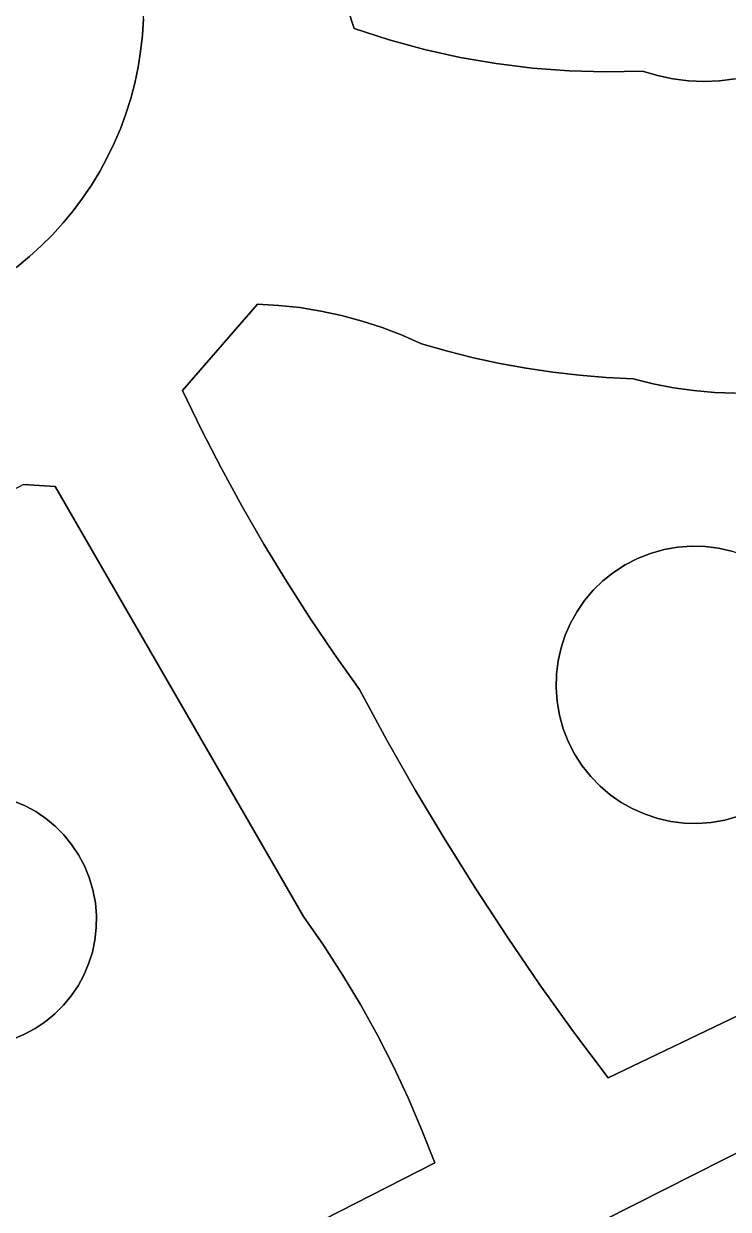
# Model space of a CAD drawing. Header units: inches. Extents: x 36.3 to 71.4, y 17.4 to 61.7.
# Drawn here: x 46.519 to 48.853, y 27.771 to 31.699 of the extents above; entities that cross this region are included whole.
import ezdxf

# ---------------------------------------------------------------- set-up
doc = ezdxf.new("R2010")
doc.units = ezdxf.units.IN
doc.layers.add('SURFACES_FOR_SKETCHUP', color=7, linetype='Continuous')

msp = doc.modelspace()

# ---------------------------------------------------------------- linework, layer by layer
at = {"layer": 'SURFACES_FOR_SKETCHUP'}
for points, invisible_edges in [([(44.9347, 32.3858), (46.7143, 31.121), (46.4569, 32.6432)], 11), ([(46.9008, 31.9354), (46.4569, 32.6432), (46.7143, 31.121)], 11), ([(46.7143, 31.121), (44.9347, 32.3858), (45.192, 30.8636)], 11), ([(48.8217, 32.339), (48.9769, 31.5415), (48.9244, 32.3726)], 3), ([(48.8217, 32.339), (48.6128, 32.2773), (48.9268, 31.5265)], 10), ([(48.9769, 31.5415), (48.8217, 32.339), (48.9268, 31.5265)], 3), ([(48.6128, 32.2773), (48.4011, 32.2195), (48.5689, 31.542)], 10), ([(48.5689, 31.542), (48.6189, 31.5268), (48.6128, 32.2773)], 10), ([(48.8245, 31.5093), (48.8759, 31.5157), (48.6128, 32.2773)], 10), ([(48.7728, 31.5072), (48.8245, 31.5093), (48.6128, 32.2773)], 10), ([(48.6189, 31.5268), (48.6697, 31.5159), (48.6128, 32.2773)], 10), ([(48.8759, 31.5157), (48.9268, 31.5265), (48.6128, 32.2773)], 10), ([(48.7211, 31.5094), (48.6128, 32.2773), (48.6697, 31.5159)], 3), ([(48.7728, 31.5072), (48.6128, 32.2773), (48.7211, 31.5094)], 3), ([(48.4011, 32.2195), (48.189, 32.1618), (48.3259, 31.5427)], 10), ([(48.4473, 31.5394), (48.4011, 32.2195), (48.3259, 31.5427)], 3), ([(48.4473, 31.5394), (48.5689, 31.542), (48.4011, 32.2195)], 10), ([(48.189, 32.1618), (47.9785, 32.1002), (48.0846, 31.5665)], 10), ([(48.0846, 31.5665), (48.2049, 31.5517), (48.189, 32.1618)], 10), ([(48.2049, 31.5517), (48.3259, 31.5427), (48.189, 32.1618)], 10), ([(47.9785, 32.1002), (47.8746, 32.0667), (47.9652, 31.587)], 10), ([(48.0846, 31.5665), (47.9785, 32.1002), (47.9652, 31.587)], 3), ([(47.772, 32.0307), (47.8468, 31.6132), (47.8746, 32.0667)], 3), ([(47.9652, 31.587), (47.8746, 32.0667), (47.8468, 31.6132)], 3), ([(47.772, 32.0307), (47.671, 31.9918), (47.7296, 31.6451)], 10), ([(47.7296, 31.6451), (47.8468, 31.6132), (47.772, 32.0307)], 10), ([(47.5792, 31.8139), (47.7296, 31.6451), (47.671, 31.9918)], 11), ([(46.7143, 31.121), (46.7436, 31.1644), (46.9008, 31.9354)], 10), ([(46.7436, 31.1644), (46.7708, 31.2092), (46.9008, 31.9354)], 10), ([(46.9088, 31.8798), (46.9008, 31.9354), (46.7708, 31.2092)], 10), ([(46.7708, 31.2092), (46.7959, 31.2552), (46.9088, 31.8798)], 10), ([(46.8188, 31.3025), (46.9088, 31.8798), (46.7959, 31.2552)], 3), ([(46.9088, 31.8798), (46.8188, 31.3025), (46.9139, 31.8244)], 3), ([(46.8394, 31.3509), (46.9139, 31.8244), (46.8188, 31.3025)], 3), ([(46.8394, 31.3509), (46.8577, 31.4004), (46.9139, 31.8244)], 10), ([(46.9139, 31.8244), (46.8577, 31.4004), (46.9162, 31.7694)], 3), ([(47.5932, 31.7474), (47.7296, 31.6451), (47.5792, 31.8139)], 3), ([(46.8577, 31.4004), (46.8736, 31.4508), (46.9162, 31.7694)], 10), ([(46.9162, 31.7694), (46.8736, 31.4508), (46.9157, 31.7148)], 3), ([(46.9124, 31.6607), (47.5932, 31.7474), (46.9157, 31.7148)], 3), ([(47.5932, 31.7474), (46.9124, 31.6607), (47.6139, 31.6826)], 3), ([(47.6139, 31.6826), (47.7296, 31.6451), (47.5932, 31.7474)], 2), ([(46.8871, 31.5021), (46.9157, 31.7148), (46.8736, 31.4508)], 3), ([(46.9157, 31.7148), (46.8871, 31.5021), (46.9124, 31.6607)], 3), ([(46.8577, 31.4004), (47.6139, 31.6826), (46.8736, 31.4508)], 3), ([(47.6139, 31.6826), (46.8577, 31.4004), (47.2935, 30.7696)], 11), ([(46.8736, 31.4508), (47.6139, 31.6826), (46.8871, 31.5021)], 3), ([(46.8871, 31.5021), (47.6139, 31.6826), (46.8981, 31.5543)], 3), ([(46.8871, 31.5021), (46.8981, 31.5543), (46.9124, 31.6607)], 10), ([(46.8981, 31.5543), (47.6139, 31.6826), (46.9066, 31.6071)], 3), ([(46.9066, 31.6071), (46.9124, 31.6607), (46.8981, 31.5543)], 2), ([(46.9066, 31.6071), (47.6139, 31.6826), (46.9124, 31.6607)], 3), ([(47.364, 30.7658), (47.6139, 31.6826), (47.2935, 30.7696)], 3), ([(47.4341, 30.7582), (47.6139, 31.6826), (47.364, 30.7658)], 3), ([(47.6139, 31.6826), (47.4341, 30.7582), (47.7296, 31.6451)], 3), ([(47.5035, 30.747), (47.7296, 31.6451), (47.4341, 30.7582)], 3), ([(47.5723, 30.7322), (47.7296, 31.6451), (47.5035, 30.747)], 3), ([(47.7296, 31.6451), (47.5723, 30.7322), (47.8468, 31.6132)], 3), ([(47.6402, 30.7139), (47.8468, 31.6132), (47.5723, 30.7322)], 3), ([(47.8468, 31.6132), (47.6402, 30.7139), (47.9652, 31.587)], 3), ([(47.707, 30.692), (47.9652, 31.587), (47.6402, 30.7139)], 3), ([(47.707, 30.692), (47.7728, 30.6666), (47.9652, 31.587)], 10), ([(48.0846, 31.5665), (47.9652, 31.587), (47.7728, 30.6666)], 10), ([(47.7728, 30.6666), (47.8372, 30.6378), (48.0846, 31.5665)], 10), ([(47.8372, 30.6378), (47.9229, 30.6136), (48.0846, 31.5665)], 10), ([(47.9229, 30.6136), (48.0093, 30.5922), (48.0846, 31.5665)], 10), ([(48.2049, 31.5517), (48.0846, 31.5665), (48.0093, 30.5922)], 10), ([(48.0093, 30.5922), (48.0963, 30.5735), (48.2049, 31.5517)], 10), ([(48.3259, 31.5427), (48.2049, 31.5517), (48.0963, 30.5735)], 10), ([(48.0963, 30.5735), (48.1838, 30.5577), (48.3259, 31.5427)], 10), ([(48.1838, 30.5577), (48.2718, 30.5446), (48.3259, 31.5427)], 10), ([(48.4473, 31.5394), (48.3259, 31.5427), (48.2718, 30.5446)], 10), ([(48.2718, 30.5446), (48.3602, 30.5343), (48.4473, 31.5394)], 10), ([(48.3602, 30.5343), (48.4489, 30.5268), (48.4473, 31.5394)], 10), ([(48.6189, 31.5268), (48.5689, 31.542), (48.4473, 31.5394)], 8), ([(48.6189, 31.5268), (48.4473, 31.5394), (48.4489, 30.5268)], 11), ([(48.4489, 30.5268), (48.5378, 30.5221), (48.6189, 31.5268)], 10), ([(48.6697, 31.5159), (48.6189, 31.5268), (48.5378, 30.5221)], 10), ([(48.6697, 31.5159), (48.5378, 30.5221), (48.7211, 31.5094)], 3), ([(48.6046, 30.5056), (48.7211, 31.5094), (48.5378, 30.5221)], 3), ([(48.7211, 31.5094), (48.6046, 30.5056), (48.7728, 31.5072)], 3), ([(48.6719, 30.4927), (48.7728, 31.5072), (48.6046, 30.5056)], 3), ([(48.7398, 30.4832), (48.7728, 31.5072), (48.6719, 30.4927)], 3), ([(48.808, 30.4773), (48.7728, 31.5072), (48.7398, 30.4832)], 3), ([(48.7728, 31.5072), (48.808, 30.4773), (48.8245, 31.5093)], 3), ([(48.8764, 30.4749), (48.8245, 31.5093), (48.808, 30.4773)], 3), ([(48.8245, 31.5093), (48.9449, 30.476), (48.8759, 31.5157)], 3), ([(48.9449, 30.476), (48.8245, 31.5093), (48.8764, 30.4749)], 3), ([(46.8394, 31.3509), (47.2935, 30.7696), (46.8577, 31.4004)], 3), ([(46.8188, 31.3025), (47.2935, 30.7696), (46.8394, 31.3509)], 3), ([(46.7959, 31.2552), (47.2935, 30.7696), (46.8188, 31.3025)], 3), ([(46.7708, 31.2092), (47.2935, 30.7696), (46.7959, 31.2552)], 3), ([(46.7436, 31.1644), (47.2935, 30.7696), (46.7708, 31.2092)], 3), ([(46.7143, 31.121), (47.2935, 30.7696), (46.7436, 31.1644)], 3), ([(46.0065, 30.677), (46.7143, 31.121), (45.192, 30.8636)], 11), ([(46.7143, 31.121), (46.0065, 30.677), (46.6829, 31.079)], 3), ([(46.6829, 31.079), (47.2935, 30.7696), (46.7143, 31.121)], 3), ([(46.6829, 31.079), (46.0065, 30.677), (46.6496, 31.0386)], 3), ([(46.6829, 31.079), (46.6496, 31.0386), (47.2935, 30.7696)], 10), ([(46.0616, 30.6878), (46.6496, 31.0386), (46.0065, 30.677)], 3), ([(46.6496, 31.0386), (46.0616, 30.6878), (46.6143, 30.9998)], 3), ([(46.6496, 31.0386), (46.6143, 30.9998), (47.0451, 30.4833)], 10), ([(47.0451, 30.4833), (47.2935, 30.7696), (46.6496, 31.0386)], 10), ([(46.6143, 30.9998), (46.0616, 30.6878), (46.5772, 30.9626)], 3), ([(46.6143, 30.9998), (46.5772, 30.9626), (47.0451, 30.4833)], 10), ([(46.1156, 30.7012), (46.5772, 30.9626), (46.0616, 30.6878)], 3), ([(46.5772, 30.9626), (46.1156, 30.7012), (46.5383, 30.9272)], 3), ([(46.5772, 30.9626), (46.5383, 30.9272), (47.0451, 30.4833)], 10), ([(46.5383, 30.9272), (46.1156, 30.7012), (46.4976, 30.8937)], 3), ([(46.5383, 30.9272), (46.4976, 30.8937), (47.0451, 30.4833)], 10), ([(46.4976, 30.8937), (46.4552, 30.8621), (47.0451, 30.4833)], 10), ([(46.4111, 30.8325), (46.6237, 30.1657), (46.4552, 30.8621)], 3), ([(46.6237, 30.1657), (46.4111, 30.8325), (46.5184, 30.1727)], 3), ([(46.6237, 30.1657), (47.0451, 30.4833), (46.4552, 30.8621)], 11), ([(47.0451, 30.4833), (47.1081, 30.3537), (47.2935, 30.7696)], 2), ([(47.364, 30.7658), (47.2935, 30.7696), (47.1081, 30.3537)], 10), ([(47.4341, 30.7582), (47.364, 30.7658), (47.1081, 30.3537)], 10), ([(47.5035, 30.747), (47.4341, 30.7582), (47.1081, 30.3537)], 10), ([(47.1081, 30.3537), (47.1742, 30.2257), (47.5035, 30.747)], 10), ([(47.5723, 30.7322), (47.5035, 30.747), (47.1742, 30.2257)], 10), ([(47.5723, 30.7322), (47.1742, 30.2257), (47.6402, 30.7139)], 3), ([(47.2432, 30.0994), (47.6402, 30.7139), (47.1742, 30.2257)], 3), ([(47.707, 30.692), (47.6402, 30.7139), (47.2432, 30.0994)], 10), ([(47.707, 30.692), (47.2432, 30.0994), (47.7728, 30.6666)], 3), ([(47.7728, 30.6666), (47.2432, 30.0994), (47.8372, 30.6378)], 3), ([(47.3151, 29.9746), (47.8372, 30.6378), (47.2432, 30.0994)], 3), ([(47.8372, 30.6378), (47.3151, 29.9746), (47.9229, 30.6136)], 3), ([(47.3151, 29.9746), (47.3899, 29.8516), (47.9229, 30.6136)], 10), ([(47.9229, 30.6136), (47.3899, 29.8516), (48.0093, 30.5922)], 3), ([(47.3899, 29.8516), (47.4676, 29.7304), (48.0093, 30.5922)], 10), ([(48.3525, 29.7519), (48.0093, 30.5922), (47.4676, 29.7304)], 11), ([(48.0963, 30.5735), (48.0093, 30.5922), (48.3776, 29.7881)], 10), ([(48.3525, 29.7519), (48.3776, 29.7881), (48.0093, 30.5922)], 10), ([(48.1838, 30.5577), (48.0963, 30.5735), (48.4062, 29.822)], 10), ([(48.3776, 29.7881), (48.4062, 29.822), (48.0963, 30.5735)], 10), ([(48.2718, 30.5446), (48.1838, 30.5577), (48.4381, 29.8531)], 10), ([(48.4062, 29.822), (48.4381, 29.8531), (48.1838, 30.5577)], 10), ([(48.2718, 30.5446), (48.4381, 29.8531), (48.4732, 29.8811)], 9), ([(48.2718, 30.5446), (48.4732, 29.8811), (48.3602, 30.5343)], 3), ([(48.5113, 29.9058), (48.3602, 30.5343), (48.4732, 29.8811)], 3), ([(48.3602, 30.5343), (48.5113, 29.9058), (48.4489, 30.5268)], 3), ([(48.5523, 29.9269), (48.4489, 30.5268), (48.5113, 29.9058)], 3), ([(48.5961, 29.944), (48.4489, 30.5268), (48.5523, 29.9269)], 3), ([(48.4489, 30.5268), (48.5961, 29.944), (48.5378, 30.5221)], 3), ([(48.5378, 30.5221), (48.5961, 29.944), (48.6046, 30.5056)], 3), ([(47.0451, 30.4833), (46.6237, 30.1657), (47.1081, 30.3537)], 3), ([(48.6413, 29.9567), (48.6046, 30.5056), (48.5961, 29.944)], 3), ([(48.6046, 30.5056), (48.6413, 29.9567), (48.6719, 30.4927)], 3), ([(48.6868, 29.9646), (48.6719, 30.4927), (48.6413, 29.9567)], 3), ([(48.6719, 30.4927), (48.6868, 29.9646), (48.7398, 30.4832)], 3), ([(48.7321, 29.9678), (48.7398, 30.4832), (48.6868, 29.9646)], 3), ([(48.7398, 30.4832), (48.7321, 29.9678), (48.808, 30.4773)], 3), ([(48.777, 29.9666), (48.808, 30.4773), (48.7321, 29.9678)], 3), ([(48.8212, 29.961), (48.808, 30.4773), (48.777, 29.9666)], 3), ([(48.808, 30.4773), (48.8212, 29.961), (48.8764, 30.4749)], 3), ([(48.8643, 29.9512), (48.8764, 30.4749), (48.8212, 29.961)], 3), ([(47.1081, 30.3537), (46.6237, 30.1657), (47.1742, 30.2257)], 3), ([(47.1742, 30.2257), (46.6237, 30.1657), (47.2432, 30.0994)], 3), ([(46.6237, 30.1657), (46.5184, 30.1727), (46.441, 30.1319)], 8), ([(46.441, 30.1319), (46.4479, 29.136), (46.6237, 30.1657)], 11), ([(46.4865, 29.1237), (46.6237, 30.1657), (46.4479, 29.136)], 3), ([(46.5236, 29.1079), (46.6237, 30.1657), (46.4865, 29.1237)], 3), ([(46.559, 29.0886), (46.6237, 30.1657), (46.5236, 29.1079)], 3), ([(46.5924, 29.066), (46.6237, 30.1657), (46.559, 29.0886)], 3), ([(46.6235, 29.0403), (46.6237, 30.1657), (46.5924, 29.066)], 3), ([(46.6521, 29.0116), (46.6237, 30.1657), (46.6235, 29.0403)], 3), ([(47.2432, 30.0994), (46.6237, 30.1657), (47.3151, 29.9746)], 3), ([(47.3151, 29.9746), (46.6237, 30.1657), (47.3899, 29.8516)], 3), ([(47.3899, 29.8516), (46.6237, 30.1657), (47.4676, 29.7304)], 3), ([(47.4463, 28.741), (47.4676, 29.7304), (46.6237, 30.1657)], 3), ([(47.4463, 28.741), (46.6237, 30.1657), (46.6521, 29.0116)], 10), ([(48.777, 29.9666), (48.7321, 29.9678), (48.6868, 29.9646)], 8), ([(48.777, 29.9666), (48.6868, 29.9646), (48.8212, 29.961)], 3), ([(48.5961, 29.944), (48.331, 29.7134), (48.3067, 29.3629)], 11), ([(49.1772, 29.6546), (48.5961, 29.944), (48.3067, 29.3629)], 11), ([(48.331, 29.7134), (48.5961, 29.944), (48.3525, 29.7519)], 3), ([(48.5961, 29.944), (48.5523, 29.9269), (48.3525, 29.7519)], 10), ([(48.3525, 29.7519), (48.5523, 29.9269), (48.3776, 29.7881)], 3), ([(48.3776, 29.7881), (48.5523, 29.9269), (48.4062, 29.822)], 3), ([(48.5523, 29.9269), (48.5113, 29.9058), (48.4062, 29.822)], 10), ([(48.6413, 29.9567), (48.5961, 29.944), (48.9062, 29.9374)], 10), ([(48.9466, 29.9197), (48.9062, 29.9374), (48.5961, 29.944)], 10), ([(49.1772, 29.6546), (48.9466, 29.9197), (48.5961, 29.944)], 11), ([(48.6413, 29.9567), (48.8212, 29.961), (48.6868, 29.9646)], 3), ([(48.8643, 29.9512), (48.8212, 29.961), (48.6413, 29.9567)], 10), ([(48.9062, 29.9374), (48.8643, 29.9512), (48.6413, 29.9567)], 10), ([(48.4381, 29.8531), (48.4062, 29.822), (48.5113, 29.9058)], 10), ([(48.5113, 29.9058), (48.4732, 29.8811), (48.4381, 29.8531)], 8), ([(47.4676, 29.7304), (47.4463, 28.741), (47.5481, 29.611)], 3), ([(48.331, 29.7134), (48.3525, 29.7519), (47.4676, 29.7304)], 10), ([(47.4676, 29.7304), (47.5481, 29.611), (48.331, 29.7134)], 10), ([(48.3133, 29.6731), (48.331, 29.7134), (47.5481, 29.611)], 10), ([(48.331, 29.7134), (48.3133, 29.6731), (48.3067, 29.3629)], 10), ([(47.5481, 29.611), (47.6314, 29.4934), (48.3133, 29.6731)], 10), ([(48.2995, 29.6312), (48.3133, 29.6731), (47.6314, 29.4934)], 10), ([(48.3133, 29.6731), (48.2995, 29.6312), (48.294, 29.4082)], 10), ([(48.294, 29.4082), (48.3067, 29.3629), (48.3133, 29.6731)], 10), ([(49.1772, 29.6546), (48.3067, 29.3629), (49.1528, 29.3041)], 11), ([(48.2897, 29.588), (48.2995, 29.6312), (47.6314, 29.4934)], 10), ([(48.2995, 29.6312), (48.2897, 29.588), (48.294, 29.4082)], 10), ([(47.5481, 29.611), (47.4463, 28.741), (47.6314, 29.4934)], 3), ([(48.2841, 29.5438), (48.2897, 29.588), (47.6314, 29.4934)], 10), ([(48.2841, 29.5438), (48.2861, 29.4536), (48.2897, 29.588)], 3), ([(48.294, 29.4082), (48.2897, 29.588), (48.2861, 29.4536)], 3), ([(47.6314, 29.4934), (47.7227, 29.3252), (48.2841, 29.5438)], 10), ([(48.2829, 29.4989), (48.2841, 29.5438), (47.7227, 29.3252)], 10), ([(48.2841, 29.5438), (48.2829, 29.4989), (48.2861, 29.4536)], 8), ([(48.2861, 29.4536), (48.2829, 29.4989), (47.7227, 29.3252)], 10), ([(48.4555, 28.2064), (50.3881, 28.7183), (51.1533, 29.5056)], 3), ([(51.1533, 29.5056), (49.0457, 29.1645), (48.4555, 28.2064)], 3), ([(47.6314, 29.4934), (47.4463, 28.741), (47.7227, 29.3252)], 3), ([(48.294, 29.4082), (48.2861, 29.4536), (47.7227, 29.3252)], 10), ([(47.7227, 29.3252), (47.8173, 29.1591), (48.294, 29.4082)], 10), ([(48.294, 29.4082), (47.8173, 29.1591), (48.3067, 29.3629)], 3), ([(48.3067, 29.3629), (47.8173, 29.1591), (48.3238, 29.3192)], 3), ([(48.3067, 29.3629), (48.3238, 29.3192), (48.4989, 29.1194)], 10), ([(48.5373, 29.0979), (48.3067, 29.3629), (48.4989, 29.1194)], 3), ([(48.3067, 29.3629), (48.5373, 29.0979), (49.1528, 29.3041)], 11), ([(47.7227, 29.3252), (47.4463, 28.741), (47.8173, 29.1591)], 3), ([(47.9154, 28.9949), (48.3238, 29.3192), (47.8173, 29.1591)], 3), ([(48.3238, 29.3192), (47.9154, 28.9949), (48.3449, 29.2782)], 3), ([(48.4626, 29.1445), (48.3238, 29.3192), (48.4287, 29.1731)], 3), ([(48.4989, 29.1194), (48.3238, 29.3192), (48.4626, 29.1445)], 3), ([(48.3238, 29.3192), (48.3449, 29.2782), (48.4287, 29.1731)], 10), ([(48.8878, 29.0735), (49.1528, 29.3041), (48.5373, 29.0979)], 11), ([(48.3449, 29.2782), (47.9154, 28.9949), (48.3696, 29.2401)], 3), ([(48.3977, 29.205), (48.4287, 29.1731), (48.3449, 29.2782)], 10), ([(48.3449, 29.2782), (48.3696, 29.2401), (48.3977, 29.205)], 8), ([(48.3696, 29.2401), (47.9154, 28.9949), (48.3977, 29.205)], 3), ([(48.0168, 28.8328), (48.3977, 29.205), (47.9154, 28.9949)], 3), ([(48.3977, 29.205), (48.0168, 28.8328), (48.4287, 29.1731)], 3), ([(46.2837, 29.146), (46.2415, 29.138), (46.5236, 29.1079)], 10), ([(46.5236, 29.1079), (46.4865, 29.1237), (46.2837, 29.146)], 10), ([(47.8173, 29.1591), (47.4463, 28.741), (47.9154, 28.9949)], 3), ([(48.4287, 29.1731), (48.0168, 28.8328), (48.4626, 29.1445)], 3), ([(48.1216, 28.6729), (48.4626, 29.1445), (48.0168, 28.8328)], 3), ([(48.4989, 29.1194), (48.4626, 29.1445), (48.1216, 28.6729)], 10), ([(49.0107, 29.1365), (48.4555, 28.2064), (49.0457, 29.1645)], 3), ([(46.2415, 29.138), (45.982, 28.9484), (46.559, 29.0886)], 11), ([(46.559, 29.0886), (46.5236, 29.1079), (46.2415, 29.138)], 10), ([(48.5373, 29.0979), (48.4989, 29.1194), (48.1216, 28.6729)], 10), ([(49.0107, 29.1365), (48.9725, 29.1118), (48.4555, 28.2064)], 10), ([(48.9725, 29.1118), (48.9315, 29.0907), (48.4555, 28.2064)], 10), ([(46.559, 29.0886), (45.982, 28.9484), (46.6992, 28.5116)], 11), ([(46.559, 29.0886), (46.7486, 28.8291), (46.5924, 29.066)], 3), ([(46.7486, 28.8291), (46.559, 29.0886), (46.6992, 28.5116)], 11), ([(46.7486, 28.8291), (46.7363, 28.8703), (46.5924, 29.066)], 10), ([(46.5924, 29.066), (46.7363, 28.8703), (46.6235, 29.0403)], 3), ([(48.5776, 29.0801), (48.5373, 29.0979), (48.1216, 28.6729)], 10), ([(48.1216, 28.6729), (48.2296, 28.5151), (48.5776, 29.0801)], 10), ([(48.6195, 29.0663), (48.5776, 29.0801), (48.2296, 28.5151)], 10), ([(48.6627, 29.0565), (48.6195, 29.0663), (48.2296, 28.5151)], 10), ([(48.9315, 29.0907), (48.8878, 29.0735), (48.4555, 28.2064)], 10), ([(48.8878, 29.0735), (48.8425, 29.0609), (48.4555, 28.2064)], 10), ([(48.5373, 29.0979), (48.5776, 29.0801), (48.8878, 29.0735)], 10), ([(48.5776, 29.0801), (48.6195, 29.0663), (48.8425, 29.0609)], 10), ([(48.8425, 29.0609), (48.8878, 29.0735), (48.5776, 29.0801)], 10), ([(48.6195, 29.0663), (48.6627, 29.0565), (48.8425, 29.0609)], 10), ([(46.6235, 29.0403), (46.7363, 28.8703), (46.6521, 29.0116)], 3), ([(48.2296, 28.5151), (48.341, 28.3596), (48.6627, 29.0565)], 10), ([(48.7069, 29.051), (48.6627, 29.0565), (48.341, 28.3596)], 10), ([(48.7518, 29.0497), (48.7069, 29.051), (48.341, 28.3596)], 10), ([(48.341, 28.3596), (48.4555, 28.2064), (48.7518, 29.0497)], 10), ([(48.8425, 29.0609), (48.7971, 29.053), (48.4555, 28.2064)], 10), ([(48.7971, 29.053), (48.7518, 29.0497), (48.4555, 28.2064)], 10), ([(48.8425, 29.0609), (48.6627, 29.0565), (48.7971, 29.053)], 3), ([(48.7069, 29.051), (48.7971, 29.053), (48.6627, 29.0565)], 3), ([(48.7069, 29.051), (48.7518, 29.0497), (48.7971, 29.053)], 8), ([(46.6521, 29.0116), (46.6779, 28.9802), (47.4463, 28.741)], 10), ([(46.6779, 28.9802), (46.6521, 29.0116), (46.7203, 28.9093)], 10), ([(46.7363, 28.8703), (46.7203, 28.9093), (46.6521, 29.0116)], 10), ([(47.5126, 28.6458), (47.9154, 28.9949), (47.4463, 28.741)], 3), ([(47.9154, 28.9949), (47.5126, 28.6458), (48.0168, 28.8328)], 3), ([(46.1222, 28.3714), (46.6992, 28.5116), (45.982, 28.9484)], 11), ([(46.6779, 28.9802), (46.7007, 28.946), (47.4463, 28.741)], 10), ([(46.7203, 28.9093), (46.7007, 28.946), (46.6779, 28.9802)], 8), ([(46.7007, 28.946), (46.7203, 28.9093), (47.4463, 28.741)], 10), ([(46.7203, 28.9093), (46.7363, 28.8703), (47.4463, 28.741)], 10), ([(46.7363, 28.8703), (46.7486, 28.8291), (47.4463, 28.741)], 10), ([(46.6992, 28.5116), (46.7184, 28.547), (46.7486, 28.8291)], 10), ([(46.7566, 28.7869), (46.7486, 28.8291), (46.7184, 28.547)], 10), ([(46.7486, 28.8291), (46.7566, 28.7869), (47.4463, 28.741)], 10), ([(47.5755, 28.5486), (48.0168, 28.8328), (47.5126, 28.6458)], 3), ([(47.6351, 28.4493), (48.0168, 28.8328), (47.5755, 28.5486)], 3), ([(48.0168, 28.8328), (47.6351, 28.4493), (48.1216, 28.6729)], 3), ([(46.7184, 28.547), (46.7343, 28.5841), (46.7566, 28.7869)], 10), ([(46.7343, 28.5841), (46.7466, 28.6227), (46.7566, 28.7869)], 10), ([(46.7566, 28.7869), (46.7466, 28.6227), (46.7603, 28.7449)], 3), ([(46.7566, 28.7869), (46.7603, 28.7449), (47.4463, 28.741)], 10), ([(50.3881, 28.7183), (48.4555, 28.2064), (46.2615, 26.6365)], 3), ([(46.2615, 26.6365), (49.212, 27.0598), (50.3881, 28.7183)], 3), ([(47.5126, 28.6458), (47.4463, 28.741), (46.7343, 28.5841)], 10), ([(46.7466, 28.6227), (46.7343, 28.5841), (47.4463, 28.741)], 10), ([(46.7551, 28.6625), (46.7603, 28.7449), (46.7466, 28.6227)], 3), ([(46.7551, 28.6625), (46.7466, 28.6227), (47.4463, 28.741)], 10), ([(46.7551, 28.6625), (46.7597, 28.7034), (46.7603, 28.7449)], 8), ([(46.7597, 28.7034), (46.7551, 28.6625), (47.4463, 28.741)], 10), ([(46.7603, 28.7449), (46.7597, 28.7034), (47.4463, 28.741)], 10), ([(47.6912, 28.348), (48.1216, 28.6729), (47.6351, 28.4493)], 3), ([(48.1216, 28.6729), (47.6912, 28.348), (48.2296, 28.5151)], 3), ([(47.5755, 28.5486), (47.5126, 28.6458), (46.7184, 28.547)], 10), ([(46.7343, 28.5841), (46.7184, 28.547), (47.5126, 28.6458)], 10), ([(47.6351, 28.4493), (47.5755, 28.5486), (46.6992, 28.5116)], 10), ([(46.7184, 28.547), (46.6992, 28.5116), (47.5755, 28.5486)], 10), ([(47.7439, 28.2449), (48.2296, 28.5151), (47.6912, 28.348)], 3), ([(47.7931, 28.1401), (48.2296, 28.5151), (47.7439, 28.2449)], 3), ([(48.2296, 28.5151), (47.7931, 28.1401), (48.341, 28.3596)], 3), ([(46.4397, 28.322), (46.6992, 28.5116), (46.1222, 28.3714)], 11), ([(46.6992, 28.5116), (46.4397, 28.322), (46.6766, 28.4782)], 3), ([(46.4397, 28.322), (46.4809, 28.3343), (46.6766, 28.4782)], 10), ([(46.6766, 28.4782), (46.4809, 28.3343), (46.6509, 28.4471)], 3), ([(46.6766, 28.4782), (46.6509, 28.4471), (47.6912, 28.348)], 10), ([(46.6992, 28.5116), (46.6766, 28.4782), (47.6351, 28.4493)], 10), ([(47.6912, 28.348), (47.6351, 28.4493), (46.6766, 28.4782)], 10), ([(46.6509, 28.4471), (46.4809, 28.3343), (46.6222, 28.4185)], 3), ([(46.6509, 28.4471), (46.6222, 28.4185), (47.7439, 28.2449)], 10), ([(47.7439, 28.2449), (47.6912, 28.348), (46.6509, 28.4471)], 10), ([(46.4809, 28.3343), (46.5199, 28.3503), (46.6222, 28.4185)], 10), ([(46.5907, 28.3927), (46.6222, 28.4185), (46.5199, 28.3503)], 10), ([(46.6222, 28.4185), (46.5907, 28.3927), (47.7931, 28.1401)], 10), ([(47.7931, 28.1401), (47.7439, 28.2449), (46.6222, 28.4185)], 10), ([(46.5199, 28.3503), (46.5566, 28.3698), (46.5907, 28.3927)], 8), ([(46.5566, 28.3698), (46.5199, 28.3503), (47.8808, 27.9255)], 10), ([(46.5907, 28.3927), (46.5566, 28.3698), (47.8808, 27.9255)], 10), ([(47.8387, 28.0336), (47.7931, 28.1401), (46.5907, 28.3927)], 10), ([(47.8808, 27.9255), (47.8387, 28.0336), (46.5907, 28.3927)], 10), ([(47.8387, 28.0336), (48.341, 28.3596), (47.7931, 28.1401)], 3), ([(48.341, 28.3596), (47.8387, 28.0336), (48.4555, 28.2064)], 3), ([(47.8808, 27.9255), (46.4809, 28.3343), (45.7967, 26.8634)], 3), ([(46.5199, 28.3503), (46.4809, 28.3343), (47.8808, 27.9255)], 10), ([(47.8808, 27.9255), (46.2615, 26.6365), (48.4555, 28.2064)], 11), ([(47.8808, 27.9255), (48.4555, 28.2064), (47.8387, 28.0336)], 3), ([(47.8808, 27.9255), (45.7967, 26.8634), (46.2615, 26.6365)], 10)]:
    msp.add_3dface(points, dxfattribs=dict(at, invisible_edges=invisible_edges))

doc.saveas('drawing.dxf')
